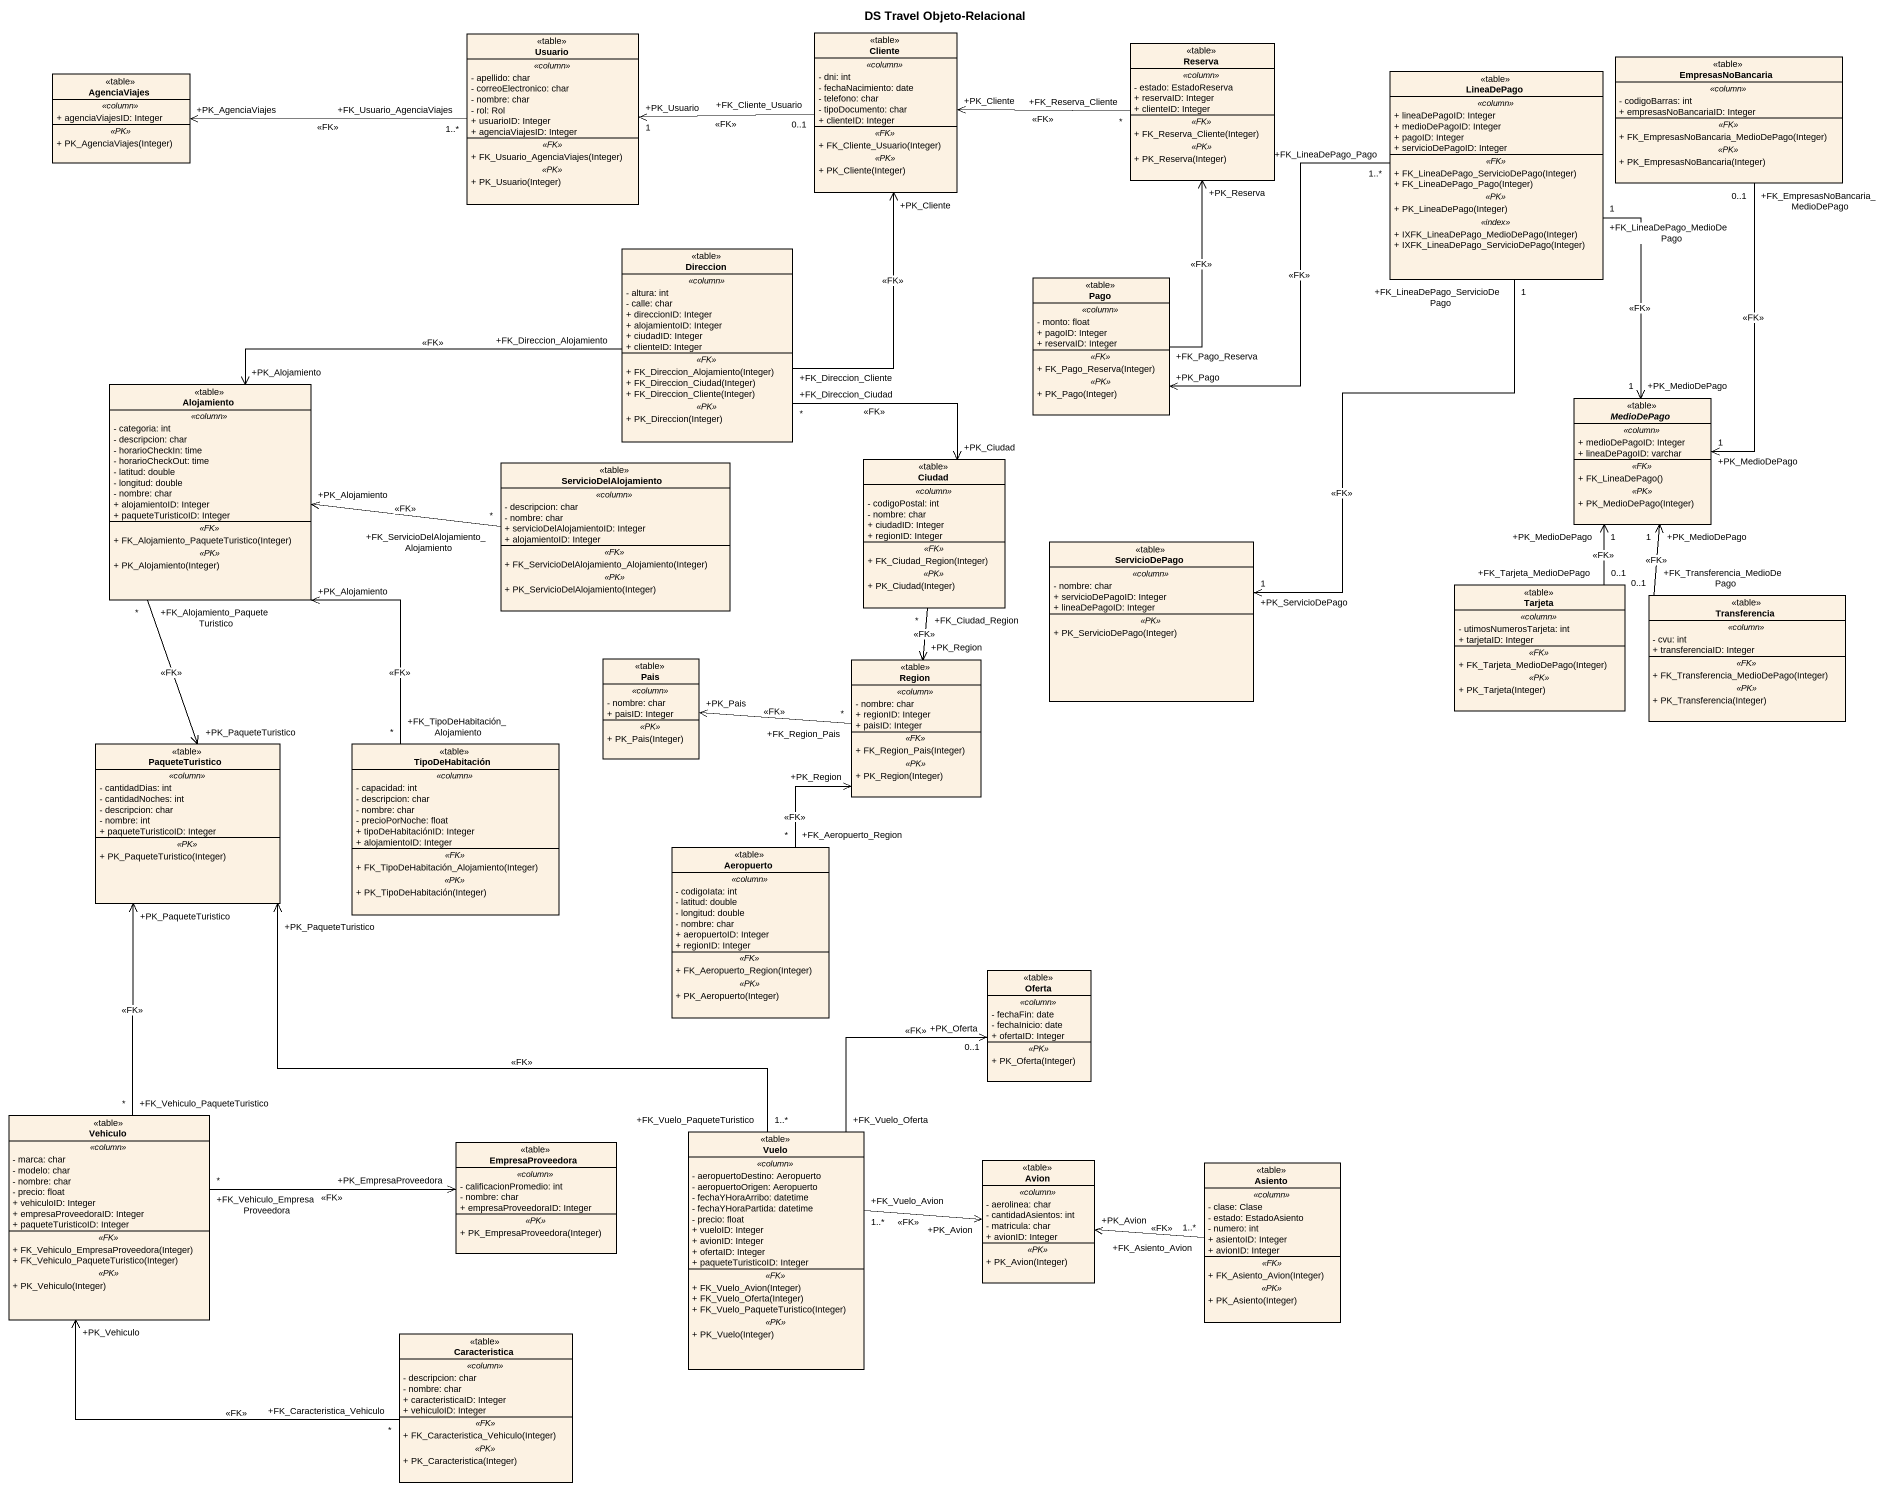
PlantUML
@startuml
title DS Travel Objeto-Relacional
hide circle
hide empty members
skinparam classAttributeIconSize 0
class Usuario <<table>> {
  .. <<column>> ..
  - apellido: char
  - correoElectronico: char
  - nombre: char
  - rol: Rol
  + usuarioID: Integer
  + agenciaViajesID: Integer
  .. <<FK>> ..
  + FK_Usuario_AgenciaViajes(Integer)
  .. <<PK>> ..
  + PK_Usuario(Integer)
}
class Cliente <<table>> {
  .. <<column>> ..
  - dni: int
  - fechaNacimiento: date
  - telefono: char
  - tipoDocumento: char
  + clienteID: Integer
  .. <<FK>> ..
  + FK_Cliente_Usuario(Integer)
  .. <<PK>> ..
  + PK_Cliente(Integer)
}
class Reserva <<table>> {
  .. <<column>> ..
  - estado: EstadoReserva
  + reservaID: Integer
  + clienteID: Integer
  .. <<FK>> ..
  + FK_Reserva_Cliente(Integer)
  .. <<PK>> ..
  + PK_Reserva(Integer)
}
class EmpresasNoBancaria <<table>> {
  .. <<column>> ..
  - codigoBarras: int
  + empresasNoBancariaID: Integer
  .. <<FK>> ..
  + FK_EmpresasNoBancaria_MedioDePago(Integer)
  .. <<PK>> ..
  + PK_EmpresasNoBancaria(Integer)
}
class AgenciaViajes <<table>> {
  .. <<column>> ..
  + agenciaViajesID: Integer
  .. <<PK>> ..
  + PK_AgenciaViajes(Integer)
}
class LineaDePago <<table>> {
  .. <<column>> ..
  + lineaDePagoID: Integer
  + medioDePagoID: Integer
  + pagoID: Integer
  + servicioDePagoID: Integer
  .. <<FK>> ..
  + FK_LineaDePago_ServicioDePago(Integer)
  + FK_LineaDePago_Pago(Integer)
  .. <<PK>> ..
  + PK_LineaDePago(Integer)
  .. <<index>> ..
  + IXFK_LineaDePago_MedioDePago(Integer)
  + IXFK_LineaDePago_ServicioDePago(Integer)
}
class Direccion <<table>> {
  .. <<column>> ..
  - altura: int
  - calle: char
  + direccionID: Integer
  + alojamientoID: Integer
  + ciudadID: Integer
  + clienteID: Integer
  .. <<FK>> ..
  + FK_Direccion_Alojamiento(Integer)
  + FK_Direccion_Ciudad(Integer)
  + FK_Direccion_Cliente(Integer)
  .. <<PK>> ..
  + PK_Direccion(Integer)
}
class Pago <<table>> {
  .. <<column>> ..
  - monto: float
  + pagoID: Integer
  + reservaID: Integer
  .. <<FK>> ..
  + FK_Pago_Reserva(Integer)
  .. <<PK>> ..
  + PK_Pago(Integer)
}
class Alojamiento <<table>> {
  .. <<column>> ..
  - categoria: int
  - descripcion: char
  - horarioCheckIn: time
  - horarioCheckOut: time
  - latitud: double
  - longitud: double
  - nombre: char
  + alojamientoID: Integer
  + paqueteTuristicoID: Integer
  .. <<FK>> ..
  + FK_Alojamiento_PaqueteTuristico(Integer)
  .. <<PK>> ..
  + PK_Alojamiento(Integer)
}
abstract class MedioDePago <<table>> {
  .. <<column>> ..
  + medioDePagoID: Integer
  + lineaDePagoID: varchar
  .. <<FK>> ..
  + FK_LineaDePago()
  .. <<PK>> ..
  + PK_MedioDePago(Integer)
}
class ServicioDelAlojamiento <<table>> {
  .. <<column>> ..
  - descripcion: char
  - nombre: char
  + servicioDelAlojamientoID: Integer
  + alojamientoID: Integer
  .. <<FK>> ..
  + FK_ServicioDelAlojamiento_Alojamiento(Integer)
  .. <<PK>> ..
  + PK_ServicioDelAlojamiento(Integer)
}
class Ciudad <<table>> {
  .. <<column>> ..
  - codigoPostal: int
  - nombre: char
  + ciudadID: Integer
  + regionID: Integer
  .. <<FK>> ..
  + FK_Ciudad_Region(Integer)
  .. <<PK>> ..
  + PK_Ciudad(Integer)
}
class ServicioDePago <<table>> {
  .. <<column>> ..
  - nombre: char
  + servicioDePagoID: Integer
  + lineaDePagoID: Integer
  .. <<PK>> ..
  + PK_ServicioDePago(Integer)
}
class Tarjeta <<table>> {
  .. <<column>> ..
  - utimosNumerosTarjeta: int
  + tarjetaID: Integer
  .. <<FK>> ..
  + FK_Tarjeta_MedioDePago(Integer)
  .. <<PK>> ..
  + PK_Tarjeta(Integer)
}
class Transferencia <<table>> {
  .. <<column>> ..
  - cvu: int
  + transferenciaID: Integer
  .. <<FK>> ..
  + FK_Transferencia_MedioDePago(Integer)
  .. <<PK>> ..
  + PK_Transferencia(Integer)
}
class Pais <<table>> {
  .. <<column>> ..
  - nombre: char
  + paisID: Integer
  .. <<PK>> ..
  + PK_Pais(Integer)
}
class Region <<table>> {
  .. <<column>> ..
  - nombre: char
  + regionID: Integer
  + paisID: Integer
  .. <<FK>> ..
  + FK_Region_Pais(Integer)
  .. <<PK>> ..
  + PK_Region(Integer)
}
class PaqueteTuristico <<table>> {
  .. <<column>> ..
  - cantidadDias: int
  - cantidadNoches: int
  - descripcion: char
  - nombre: int
  + paqueteTuristicoID: Integer
  .. <<PK>> ..
  + PK_PaqueteTuristico(Integer)
}
class TipoDeHabitación <<table>> {
  .. <<column>> ..
  - capacidad: int
  - descripcion: char
  - nombre: char
  - precioPorNoche: float
  + tipoDeHabitaciónID: Integer
  + alojamientoID: Integer
  .. <<FK>> ..
  + FK_TipoDeHabitación_Alojamiento(Integer)
  .. <<PK>> ..
  + PK_TipoDeHabitación(Integer)
}
class Aeropuerto <<table>> {
  .. <<column>> ..
  - codigoIata: int
  - latitud: double
  - longitud: double
  - nombre: char
  + aeropuertoID: Integer
  + regionID: Integer
  .. <<FK>> ..
  + FK_Aeropuerto_Region(Integer)
  .. <<PK>> ..
  + PK_Aeropuerto(Integer)
}
class Oferta <<table>> {
  .. <<column>> ..
  - fechaFin: date
  - fechaInicio: date
  + ofertaID: Integer
  .. <<PK>> ..
  + PK_Oferta(Integer)
}
class Vehiculo <<table>> {
  .. <<column>> ..
  - marca: char
  - modelo: char
  - nombre: char
  - precio: float
  + vehiculoID: Integer
  + empresaProveedoraID: Integer
  + paqueteTuristicoID: Integer
  .. <<FK>> ..
  + FK_Vehiculo_EmpresaProveedora(Integer)
  + FK_Vehiculo_PaqueteTuristico(Integer)
  .. <<PK>> ..
  + PK_Vehiculo(Integer)
}
class EmpresaProveedora <<table>> {
  .. <<column>> ..
  - calificacionPromedio: int
  - nombre: char
  + empresaProveedoraID: Integer
  .. <<PK>> ..
  + PK_EmpresaProveedora(Integer)
}
class Vuelo <<table>> {
  .. <<column>> ..
  - aeropuertoDestino: Aeropuerto
  - aeropuertoOrigen: Aeropuerto
  - fechaYHoraArribo: datetime
  - fechaYHoraPartida: datetime
  - precio: float
  + vueloID: Integer
  + avionID: Integer
  + ofertaID: Integer
  + paqueteTuristicoID: Integer
  .. <<FK>> ..
  + FK_Vuelo_Avion(Integer)
  + FK_Vuelo_Oferta(Integer)
  + FK_Vuelo_PaqueteTuristico(Integer)
  .. <<PK>> ..
  + PK_Vuelo(Integer)
}
class Avion <<table>> {
  .. <<column>> ..
  - aerolinea: char
  - cantidadAsientos: int
  - matricula: char
  + avionID: Integer
  .. <<PK>> ..
  + PK_Avion(Integer)
}
class Asiento <<table>> {
  .. <<column>> ..
  - clase: Clase
  - estado: EstadoAsiento
  - numero: int
  + asientoID: Integer
  + avionID: Integer
  .. <<FK>> ..
  + FK_Asiento_Avion(Integer)
  .. <<PK>> ..
  + PK_Asiento(Integer)
}
class Caracteristica <<table>> {
  .. <<column>> ..
  - descripcion: char
  - nombre: char
  + caracteristicaID: Integer
  + vehiculoID: Integer
  .. <<FK>> ..
  + FK_Caracteristica_Vehiculo(Integer)
  .. <<PK>> ..
  + PK_Caracteristica(Integer)
}
Usuario "+FK_Usuario_AgenciaViajes\n1..*" -left-> "+PK_AgenciaViajes" AgenciaViajes : <<FK>>
Cliente "+FK_Cliente_Usuario\n0..1" -left-> "+PK_Usuario\n1" Usuario : <<FK>>
Reserva "+FK_Reserva_Cliente\n*" -left-> "+PK_Cliente" Cliente : <<FK>>
EmpresasNoBancaria "+FK_EmpresasNoBancaria_MedioDePago\n0..1" --> "+PK_MedioDePago\n1" MedioDePago : <<FK>>
LineaDePago "+FK_LineaDePago_Pago\n1..*" -left-> "+PK_Pago" Pago : <<FK>>
LineaDePago "+FK_LineaDePago_MedioDePago\n1" --> "+PK_MedioDePago\n1" MedioDePago : <<FK>>
LineaDePago "+FK_LineaDePago_ServicioDePago\n1" --> "+PK_ServicioDePago\n1" ServicioDePago : <<FK>>
Direccion "+FK_Direccion_Cliente" -up-> "+PK_Cliente" Cliente : <<FK>>
Direccion "+FK_Direccion_Alojamiento" -left-> "+PK_Alojamiento" Alojamiento : <<FK>>
Direccion "+FK_Direccion_Ciudad\n*" --> "+PK_Ciudad" Ciudad : <<FK>>
Pago "+FK_Pago_Reserva" -up-> "+PK_Reserva" Reserva : <<FK>>
Alojamiento "+FK_Alojamiento_PaqueteTuristico\n*" --> "+PK_PaqueteTuristico" PaqueteTuristico : <<FK>>
ServicioDelAlojamiento "+FK_ServicioDelAlojamiento_Alojamiento\n*" -left-> "+PK_Alojamiento" Alojamiento : <<FK>>
Ciudad "+FK_Ciudad_Region\n*" --> "+PK_Region" Region : <<FK>>
Tarjeta "+FK_Tarjeta_MedioDePago\n0..1" -up-> "+PK_MedioDePago\n1" MedioDePago : <<FK>>
Transferencia "+FK_Transferencia_MedioDePago\n0..1" -up-> "+PK_MedioDePago\n1" MedioDePago : <<FK>>
Region "+FK_Region_Pais\n*" -left-> "+PK_Pais" Pais : <<FK>>
TipoDeHabitación "+FK_TipoDeHabitación_Alojamiento\n*" -up-> "+PK_Alojamiento" Alojamiento : <<FK>>
Aeropuerto "+FK_Aeropuerto_Region\n*" -up-> "+PK_Region" Region : <<FK>>
Vehiculo "+FK_Vehiculo_PaqueteTuristico\n*" -up-> "+PK_PaqueteTuristico" PaqueteTuristico : <<FK>>
Vehiculo "+FK_Vehiculo_EmpresaProveedora\n*" -right-> "+PK_EmpresaProveedora" EmpresaProveedora : <<FK>>
Vuelo "+FK_Vuelo_PaqueteTuristico\n1..*" -up-> "+PK_PaqueteTuristico" PaqueteTuristico : <<FK>>
Vuelo "+FK_Vuelo_Oferta" -up-> "+PK_Oferta\n0..1" Oferta : <<FK>>
Vuelo "+FK_Vuelo_Avion\n1..*" -right-> "+PK_Avion" Avion : <<FK>>
Asiento "+FK_Asiento_Avion\n1..*" -left-> "+PK_Avion" Avion : <<FK>>
Caracteristica "+FK_Caracteristica_Vehiculo\n*" -left-> "+PK_Vehiculo" Vehiculo : <<FK>>
@enduml
